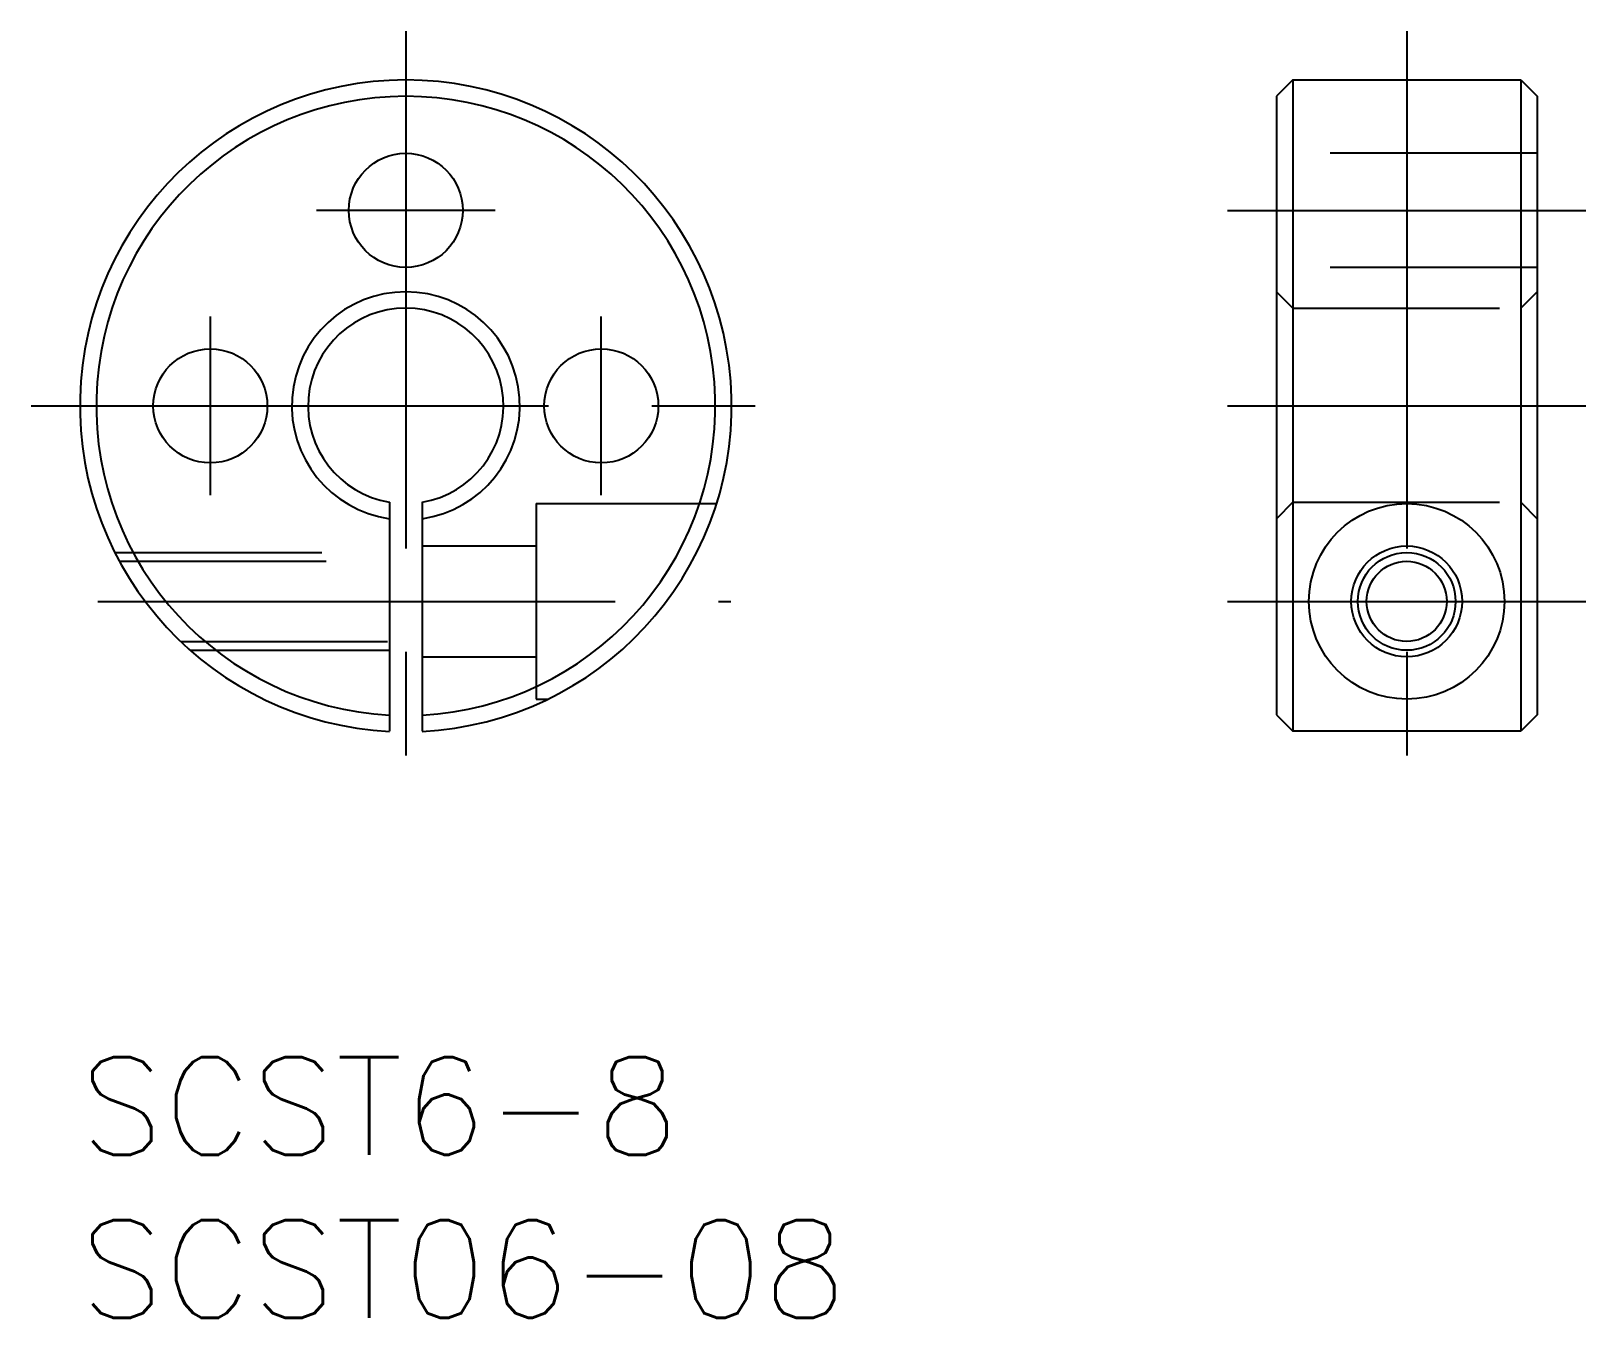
# Model space of a CAD drawing. Extents: x -1.5 to 46.2, y -8 to 31.5.
import ezdxf

# ---------------------------------------------------------------- set-up
doc = ezdxf.new("R2010")
doc.units = 0
doc.header["$LTSCALE"] = 0.5
doc.linetypes.add('CENTER', pattern=[50.8, 31.75, -6.35, 6.35, -6.35])
doc.linetypes.add('DASHED', pattern=[19.05, 12.7, -6.35])
for name, color, linetype in [('MSM_CENTER', 1, 'CENTER'), ('MSM_CONTINUOUS', 7, 'CONTINUOUS'), ('MSM_DASHED', 4, 'DASHED'), ('MSM_NARROW', 5, 'CONTINUOUS'), ('MSM_PART_NUMBER', 7, 'CONTINUOUS')]:
    doc.layers.add(name, color=color, linetype=linetype)
doc.styles.get("Standard").update_dxf_attribs({"font": 'txt.shx', "height": 3, "bigfont": 'bigfont.shx'})

# ---------------------------------------------------------------- blocks, each defined once
blk = doc.blocks.new('*U7')
at = {"layer": 'MSM_PART_NUMBER'}
blk.add_text('SCST6-8', height=3, dxfattribs=at).set_placement((0, -3))
blk = doc.blocks.new('*U8')
at = {"layer": 'MSM_PART_NUMBER'}
blk.add_text('SCST06-08', height=3, dxfattribs=at).set_placement((0, -8))

msp = doc.modelspace()

# ---------------------------------------------------------------- linework, layer by layer
at = {"layer": 'MSM_CENTER'}
for p, q in [((10, 31.487), (10, 8.487)), ((40.72, 31.487), (40.72, 8.487)), ((12.744, 25.987), (7.256, 25.987)), ((35.22, 25.987), (46.22, 25.987)), ((4, 22.731), (4, 17.244)), ((16, 17.244), (16, 22.731)), ((-1.5, 19.987), (21.5, 19.987)), ((35.22, 19.987), (46.22, 19.987)), ((0.548, 13.987), (19.977, 13.987)), ((35.22, 13.987), (46.22, 13.987))]:
    msp.add_line(p, q, dxfattribs=at)
at = {"layer": 'MSM_CONTINUOUS'}
for p, q in [((37.22, 29.987), (36.72, 29.487)), ((37.22, 29.987), (37.22, 10)), ((37.22, 29.987), (44.22, 29.987)), ((44.22, 29.987), (44.22, 10)), ((44.22, 29.987), (44.72, 29.487)), ((36.72, 29.487), (36.72, 10.501)), ((44.72, 29.487), (44.72, 10.501)), ((9.5, 17.029), (9.5, 10)), ((10.5, 17.029), (10.5, 10)), ((36.72, 10.501), (37.22, 10)), ((44.72, 10.501), (44.22, 10)), ((44.22, 10), (37.22, 10))]:
    msp.add_line(p, q, dxfattribs=at)
for centre, radius in [((10, 25.987), 1.75), ((4, 19.987), 1.75), ((16, 19.987), 1.75), ((40.72, 13.987), 3), ((40.72, 13.987), 1.7), ((40.72, 13.987), 1.23)]:
    msp.add_circle(centre, radius, dxfattribs=at)
for radius, start, end in [(10, 272.866, 267.134), (9.5, 273.017, 266.983), (3.5, 278.2132, 261.7868), (3, 279.5941, 260.4059)]:
    msp.add_arc((10, 19.987), radius, start, end, dxfattribs=at)
at = {"layer": 'MSM_DASHED'}
for p, q in [((44.72, 27.737), (36.72, 27.737)), ((44.72, 24.237), (36.72, 24.237)), ((36.72, 23.487), (37.22, 22.987)), ((44.22, 22.987), (44.72, 23.487)), ((37.22, 22.987), (44.22, 22.987)), ((14, 16.987), (14, 10.987)), ((14, 16.987), (19.539, 16.987)), ((37.22, 17.029), (36.72, 16.523)), ((37.22, 17.029), (44.22, 17.029)), ((44.22, 17.029), (44.72, 16.523)), ((1.07, 15.487), (9.5, 15.487)), ((10.5, 15.687), (14, 15.687)), ((1.211, 15.217), (9.5, 15.217)), ((3.091, 12.758), (9.5, 12.758)), ((3.386, 12.487), (9.5, 12.487)), ((10.5, 12.287), (14, 12.287)), ((14, 10.987), (14.359, 10.987))]:
    msp.add_line(p, q, dxfattribs=at)
at = {"layer": 'MSM_NARROW'}
msp.add_circle((40.72, 13.987), 1.5, dxfattribs=at)

# ---------------------------------------------------------------- block references
at = {"layer": 'MSM_CONTINUOUS'}
for name in ['*U7', '*U8']:
    msp.add_blockref(name, (0, 0), dxfattribs=at)

doc.saveas('drawing.dxf')
